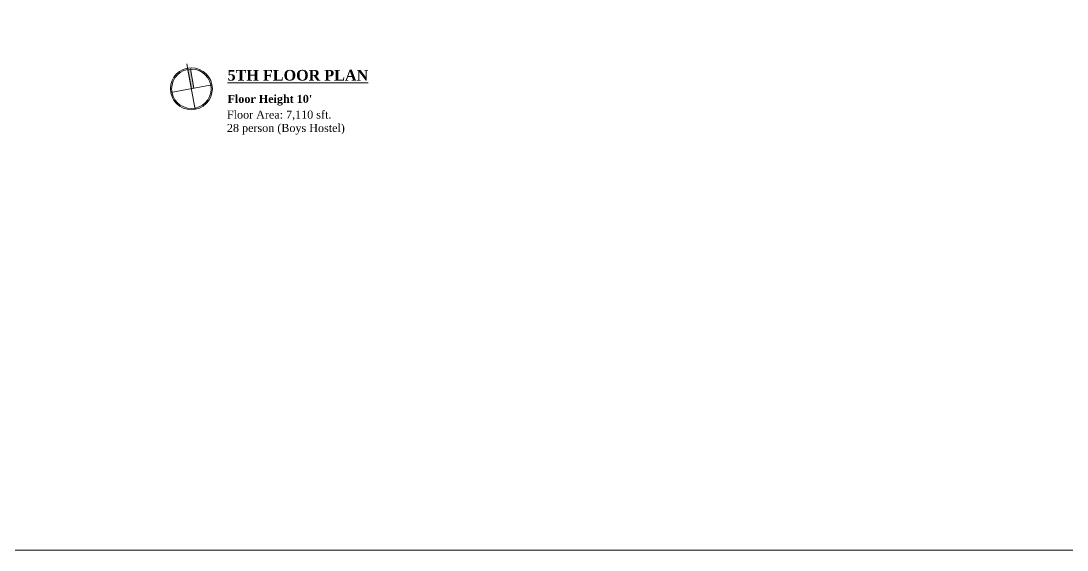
# Model space of a CAD drawing. Header units: feet. Extents: x 25261344 to 25389498, y 30010528 to 30074588.
# Drawn here: x 25365759 to 25367719, y 30071075 to 30072066 of the extents above; entities that cross this region are included whole.
import ezdxf

# ---------------------------------------------------------------- set-up
doc = ezdxf.new("R2010")
doc.units = ezdxf.units.FT
doc.header["$LTSCALE"] = 30
doc.header["$MEASUREMENT"] = 0
doc.layers.get('0').update_dxf_attribs({"lineweight": 5})
doc.layers.add('TITLE TEXT', color=7, linetype='Continuous', lineweight=18)
doc.styles.add('MtXpl_Times_New_Roma', font='timesbd.ttf')
doc.styles.get("Standard").update_dxf_attribs({"font": 'timesbd.ttf'})

msp = doc.modelspace()

# ---------------------------------------------------------------- hatches: boundary and pattern name
at = {"layer": 'TITLE TEXT'}
msp.add_hatch(color=256, dxfattribs=at).paths.add_polyline_path([(25366076.7, 30071976, 0.032487), (25366071.9, 30071975.5), (25366078.5, 30071939.1), (25366083.2, 30071940)])

# ---------------------------------------------------------------- linework, layer by layer
msp.add_lwpolyline([(25352085.2, 30073771.6), (25389498.3, 30073771.6), (25389498.3, 30071075.1), (25352085.2, 30071075.1)], close=True)
for p, q in [((25366078.5, 30071939.1), (25366070, 30071986)), ((25366085.5, 30071900.5), (25366071.5, 30071977.8)), ((25366083.2, 30071940), (25366076.6, 30071976.2)), ((25366039.9, 30071932.1), (25366117.1, 30071946.2))]:
    msp.add_line(p, q, dxfattribs=at)
for radius in [39.3, 37]:
    msp.add_circle((25366078.5, 30071939.1), radius, dxfattribs=at)

# ---------------------------------------------------------------- texts
at = {"layer": 'TITLE TEXT', "style": 'MtXpl_Times_New_Roma'}
for s, height, p in [('%%U5TH FLOOR PLAN', 20, (25366146.3, 30071954.4)), ("Floor Height 10'", 15, (25366146.3, 30071912.7))]:
    msp.add_text(s, height=height, dxfattribs=at).set_placement(p)
at = {"layer": 'TITLE TEXT', "insert": (25366133.8, 30071898.2), "char_height": 15, "width": 323.372, "attachment_point": 1}
msp.add_mtext('{\\fTimes New Roman|b0|i0|c0|p18;  Floor Area: 7,110 sft.\\P  28 person (Boys Hostel)}', dxfattribs=at)

doc.saveas('drawing.dxf')
